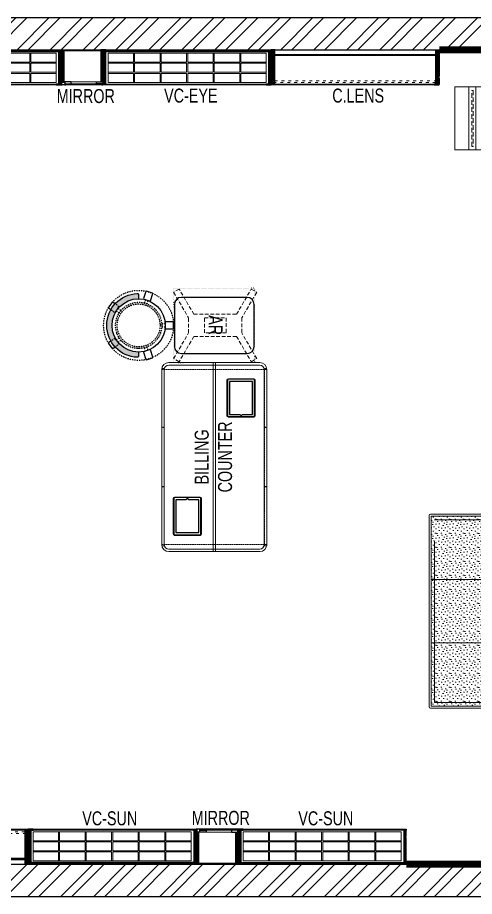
# Model space of a CAD drawing. Header units: feet. Extents: x 3569628 to 3589861, y -5468451 to -5462176.
# Drawn here: x 3580138 to 3583401, y -5468451 to -5462176 of the extents above; entities that cross this region are included whole.
import ezdxf

# ---------------------------------------------------------------- set-up
doc = ezdxf.new("R2010")
doc.units = ezdxf.units.FT
doc.header["$LTSCALE"] = 33
doc.header["$MEASUREMENT"] = 0
for name, pattern in [('ACAD_ISO03W100', [30, 12, -18]), ('D10_DASHED', [0.75, 0.5, -0.25]), ('DASHDOT2', [0.5, 0.25, -0.125, 0, -0.125]), ('DOT', [0.25, 0, -0.25]), ('HIDDEN2', [4.7624999999999975, 3.174999999999998, -1.587499999999999]), ('HIDDENX2', [0.75, 0.5, -0.25])]:
    doc.linetypes.add(name, pattern=pattern)
doc.layers.add('A-WALL', color=1, linetype='Continuous')
for name, color, linetype, lineweight in [('A-WALL HATCH', 251, 'Continuous', 0), ('HATCH', 9, 'Continuous', 9), ('LENS-FURNITURE', 13, 'Continuous', 9), ('LENS-HATCH', 251, 'Continuous', 5), ('LENS-TEXT', 31, 'Continuous', 5), ('LENS_DIMENSION', 193, 'Continuous', 0), ('LENS_TEXT', 31, 'Continuous', 5), ('LK-FF&E FLOOR', 1, 'Continuous', 9), ('LK-FF&E WALL', 1, 'Continuous', 9), ('LK-MIRROR', 133, 'Continuous', 13), ('LN-ELEVATION-1', 81, 'Continuous', 25), ('LN-ELEVATION-2', 103, 'Continuous', 20), ('LN-ELEVATION-3', 125, 'Continuous', 18), ('LN-ELEVATION-4', 145, 'Continuous', 13), ('LN-ELEVATION-5', 167, 'Continuous', 5), ('LN-HATCH', 251, 'Continuous', 0), ('PLANO-TXT', 252, 'Continuous', 5)]:
    doc.layers.add(name, color=color, linetype=linetype, lineweight=lineweight)
doc.styles.add('LK TXT', font='GILC____.TTF', dxfattribs={"height": 100})
pattern_1 = [(45, (7858054.083674966, 3504049.203216764), (-4.490128060534575, 4.490128060534575), [])]

# ---------------------------------------------------------------- blocks, each defined once
blk = doc.blocks.new('A$C97deccbb')
at = {"layer": 'A-WALL HATCH'}
h = blk.add_hatch(dxfattribs=at)
h.set_pattern_fill('ANSI32', color=256, scale=444)
h.set_pattern_definition([(45, (-3489110.858865661, 5472592.803711564), (-117.7332790675601, 117.7332790675601), []), (45, (-3489032.370013081, 5472592.803711564), (-117.7332790675601, 117.7332790675601), [])])
h.paths.add_polyline_path([(10.68998300377279, 6045.385734318756), (-221.018370478414, 230), (-1411.962585773319, 230.0000000009313), (-1411.964231402613, 229.9586982140318), (-3883.927488952875, 229.8729709759355), (-16307.00726120546, 230), (-16316.17138612084, 0), (0, 0), (250.0369340442121, 6275.394034966826), (-16052.1458697468, 6274.828678222373), (-16061.31000733096, 6044.828360273503)])
at = {"layer": 'A-WALL'}
for p, q in [((-19732.88895541522, 6274.701030717231), (250.0369340442121, 6275.394034966826)), ((-16061.31000733096, 6044.828360273503), (10.68998300377279, 6045.385734318756)), ((-16307.00726120546, 230), (-221.018370478414, 230)), ((-19982.8982773833, 9.313226e-10), (0, 0))]:
    blk.add_line(p, q, dxfattribs=at)
blk = doc.blocks.new('JJ SH 1200')
at = {"layer": 'LN-HATCH', "ltscale": 0.5}
h = blk.add_hatch(dxfattribs=at)
h.set_pattern_fill('ANSI31', color=256, scale=2)
h.set_pattern_definition([(45, (4097187.330767878, 1708800.267299229), (-4.490128060534575, 4.490128060534575), [])])
h.paths.add_polyline_path([(792.0591651862488, 220), (792.0591651862488, 30), (786.0591651862486, 30), (786.0591651862486, 20), (792.0591651862488, 20), (792.0591651862488, -24), (767.0591651862488, -24), (767.0591651862488, 220)])
h.paths.add_polyline_path([(-382.9408348137513, 180), (767.0591651862488, 180), (767.0591651862488, 186), (-382.9408348137513, 186)])
h.paths.add_polyline_path([(757.0591651862486, -24), (757.0591651862486, -30), (792.0591651862488, -30), (792.0591651862488, -24)])
h.paths.add_polyline_path([(-407.9408348137512, 220), (-407.9408348137512, 30), (-401.9408348137512, 30), (-401.9408348137512, 20), (-407.9408348137512, 20), (-407.9408348137512, -24), (-382.9408348137513, -24), (-382.9408348137513, 220)])
h.paths.add_polyline_path([(-372.9408348137513, -24), (-372.9408348137513, -30), (-407.9408348137512, -30), (-407.9408348137512, -24)])
at = {"layer": 'LN-ELEVATION-1', "ltscale": 0.5}
for points in [[(-407.9408348137512, 220), (-407.9408348137512, 30), (-401.9408348137512, 30), (-401.9408348137512, 20), (-407.9408348137512, 20), (-407.9408348137512, -24), (-382.9408348137513, -24), (-382.9408348137513, 220)], [(792.0591651862488, 220), (792.0591651862488, 30), (786.0591651862486, 30), (786.0591651862486, 20), (792.0591651862488, 20), (792.0591651862488, -24), (767.0591651862488, -24), (767.0591651862488, 220)], [(-382.9408348137513, 180), (767.0591651862488, 180), (767.0591651862488, 186), (-382.9408348137513, 186)], [(-372.9408348137513, -24), (-372.9408348137513, -30), (-407.9408348137512, -30), (-407.9408348137512, -24)], [(757.0591651862486, -24), (757.0591651862486, -30), (792.0591651862488, -30), (792.0591651862488, -24)]]:
    blk.add_lwpolyline(points, close=True, dxfattribs=at)
at = {"layer": 'LN-ELEVATION-3', "ltscale": 0.5}
for p, q in [((767.0591651862488, 220), (-382.9408348137513, 220)), ((757.0591651862486, -24), (-372.9408348137513, -24)), ((-372.9408348137513, -30), (757.0591651862486, -30))]:
    blk.add_line(p, q, dxfattribs=at)
at = {"layer": 'LN-ELEVATION-4', "linetype": 'ACAD_ISO03W100', "ltscale": 0.05}
blk.add_lwpolyline([(767.0591651862488, 0), (-382.9408348137513, 0), (-382.9408348137513, -12), (767.0591651862488, -12)], close=True, dxfattribs=at)
blk = doc.blocks.new('VC HD 1200')
at = {"layer": 'LN-HATCH', "ltscale": 0.5}
h = blk.add_hatch(dxfattribs=at)
h.set_pattern_fill('ANSI31', color=256, scale=2)
h.set_pattern_definition([(45, (3760859.752907088, 1795248.935917533), (-4.490128060534575, 4.490128060534575), [])])
h.paths.add_polyline_path([(-1200, 250), (-1200, 60), (-1194, 60), (-1194, 50), (-1200, 50), (-1200, 6), (-1182, 6), (-1182, 250)])
h = blk.add_hatch(dxfattribs=at)
h.set_pattern_fill('ANSI31', color=256, scale=2)
h.set_pattern_definition(pattern_1)
h.paths.add_polyline_path([(0, 250), (0, 60), (-6, 60), (-6, 50), (0, 50), (0, 6), (-18, 6), (-18, 250)])
h = blk.add_hatch(dxfattribs=at)
h.set_pattern_fill('ANSI31', color=256, scale=2)
h.set_pattern_definition([(45, (7858047.083674965, 3504049.203216764), (-4.490128060534575, 4.490128060534575), [])])
h.paths.add_polyline_path([(-1165, 6), (-1165, 0), (-1200, 0), (-1200, 6)])
h = blk.add_hatch(dxfattribs=at)
h.set_pattern_fill('ANSI31', color=256, scale=2)
h.set_pattern_definition(pattern_1)
h.paths.add_polyline_path([(-28, 6), (-28, 0), (0, 0), (0, 6)])
at = {"layer": 'LN-ELEVATION-1', "ltscale": 0.5}
for points in [[(-1200, 250), (-1200, 60), (-1194, 60), (-1194, 50), (-1200, 50), (-1200, 6), (-1182, 6), (-1182, 250)], [(-18, 238), (-1182, 238), (-1182, 244), (-18, 244)], [(0, 250), (0, 60), (-6, 60), (-6, 50), (0, 50), (0, 6), (-18, 6), (-18, 250)], [(-1165, 6), (-1165, 0), (-1200, 0), (-1200, 6)], [(-35, 6), (-35, 0), (0, 0), (0, 6)]]:
    blk.add_lwpolyline(points, close=True, dxfattribs=at)
at = {"layer": 'LN-ELEVATION-3', "ltscale": 0.5}
for p, q in [((-1182, 250), (-18, 250)), ((-1165, 6), (-35, 6)), ((-35, 0), (-1165, 0))]:
    blk.add_line(p, q, dxfattribs=at)
for points in [[(-1165.000000000465, 226), (-35, 226), (-35, 18), (-1165.000000000465, 18)], [(-1165.000000000465, 226), (-983.3333333334886, 226), (-983.3333333334886, 162), (-1165.000000000465, 162)], [(-975.3333333334886, 226), (-793.6666666665112, 226), (-793.6666666665112, 162), (-975.3333333334886, 162)], [(-785.6666666665112, 226), (-603.9999999995342, 226), (-603.9999999995342, 162), (-785.6666666665112, 162)], [(-595.9999999995342, 226), (-414.3333333325572, 226), (-414.3333333325572, 162), (-595.9999999995342, 162)], [(-406.3333333325572, 226), (-224.6666666655801, 226), (-224.6666666655801, 162), (-406.3333333325572, 162)], [(-216.6666666655801, 226), (-34.99999999860302, 226), (-34.99999999860302, 162), (-216.6666666655801, 162)], [(-1165.000000000465, 90), (-983.3333333334886, 90), (-983.3333333334886, 154), (-1165.000000000465, 154)], [(-975.3333333334886, 154), (-793.6666666665112, 154), (-793.6666666665112, 90), (-975.3333333334886, 90)], [(-785.6666666665112, 154), (-603.9999999995342, 154), (-603.9999999995342, 90), (-785.6666666665112, 90)], [(-595.9999999995342, 154), (-414.3333333325572, 154), (-414.3333333325572, 90), (-595.9999999995342, 90)], [(-406.3333333325572, 154), (-224.6666666655801, 154), (-224.6666666655801, 90), (-406.3333333325572, 90)], [(-216.6666666655801, 154), (-34.99999999860302, 154), (-34.99999999860302, 90), (-216.6666666655801, 90)], [(-1165.000000000465, 82), (-983.3333333334886, 82), (-983.3333333334886, 18), (-1165.000000000465, 18)], [(-975.3333333334886, 82), (-793.6666666665112, 82), (-793.6666666665112, 18), (-975.3333333334886, 18)], [(-785.6666666665112, 82), (-603.9999999995342, 82), (-603.9999999995342, 18), (-785.6666666665112, 18)], [(-595.9999999995342, 82), (-414.3333333325572, 82), (-414.3333333325572, 18), (-595.9999999995342, 18)], [(-406.3333333325572, 82), (-224.6666666655801, 82), (-224.6666666655801, 18), (-406.3333333325572, 18)], [(-216.6666666655801, 82), (-34.99999999860302, 82), (-34.99999999860302, 18), (-216.6666666655801, 18)]]:
    blk.add_lwpolyline(points, close=True, dxfattribs=at)
blk = doc.blocks.new('MIRROR')
at = {"layer": 'LN-HATCH', "ltscale": 0.5}
h = blk.add_hatch(dxfattribs=at)
h.set_pattern_fill('ANSI31', color=256, scale=2)
h.set_pattern_definition([(45, (4060433.741624544, 1708720.786904081), (-4.490128060534575, 4.490128060534575), [])])
h.paths.add_polyline_path([(212.944788963403, 101.3407590774622), (230.944788963403, 101.3407590774622), (230.944788963403, -127.6592409225377), (212.944788963403, -127.6592409225377)])
h.paths.add_polyline_path([(230.944788963403, 95.34075907746227), (494.9447889634027, 95.34075907746227), (494.9447889634027, 101.3407590774622), (230.944788963403, 101.3407590774622)])
h.paths.add_polyline_path([(512.9447889634027, 101.3407590774622), (494.9447889634027, 101.3407590774622), (494.9447889634027, -127.6592409225377), (512.9447889634027, -127.6592409225377)])
at = {"layer": 'Defpoints'}
blk.add_lwpolyline([(512.9447889634027, 101.3407590774622), (212.944788963403, 101.3407590774622), (212.944788963403, -148.6592409225377), (512.9447889634027, -148.6592409225377)], close=True, dxfattribs=at)
at = {"layer": 'LN-ELEVATION-1'}
for points in [[(212.944788963403, 101.3407590774622), (230.944788963403, 101.3407590774622), (230.944788963403, -127.6592409225377), (212.944788963403, -127.6592409225377)], [(230.944788963403, 95.34075907746227), (494.9447889634027, 95.34075907746227), (494.9447889634027, 101.3407590774622), (230.944788963403, 101.3407590774622)], [(512.9447889634027, 101.3407590774622), (494.9447889634027, 101.3407590774622), (494.9447889634027, -127.6592409225377), (512.9447889634027, -127.6592409225377)], [(259.944788963403, -141.6592409225377), (259.944788963403, -127.6592409225377), (214.944788963403, -127.6592409225377), (214.944788963403, -148.6592409225377), (223.944788963403, -148.6592409225377), (223.944788963403, -147.1592409225377), (216.444788963403, -147.1592409225377), (216.444788963403, -141.6592409225377)], [(442.944788963403, -141.6592409225377), (442.944788963403, -127.6592409225377), (487.9447889634028, -127.6592409225377), (487.9447889634028, -148.6592409225377), (478.9447889634026, -148.6592409225377), (478.9447889634026, -147.1592409225377), (486.4447889634027, -147.1592409225377), (486.4447889634027, -141.6592409225377)], [(504.944788963403, -148.6592409225377), (504.944788963403, -147.1592409225377), (509.444788963403, -147.1592409225377), (509.444788963403, -129.1592409225377), (487.9447889634028, -129.1592409225377), (487.9447889634028, -127.6592409225377), (510.9447889634028, -127.6592409225377), (510.9447889634028, -148.6592409225377)]]:
    blk.add_lwpolyline(points, close=True, dxfattribs=at)
at = {"layer": 'LN-ELEVATION-2', "color": 4, "lineweight": 0}
blk.add_lwpolyline([(216.444788963403, -141.6592409225377), (486.4447889634027, -141.6592409225377), (486.4447889634027, -147.1592409225377), (216.444788963403, -147.1592409225377)], close=True, dxfattribs=at)
at = {"layer": 'LN-ELEVATION-2'}
blk.add_lwpolyline([(259.944788963403, -141.6592409225377), (442.944788963403, -141.6592409225377), (442.944788963403, -127.6592409225377), (259.944788963403, -127.6592409225377)], close=True, dxfattribs=at)
at = {"layer": 'LN-ELEVATION-4', "ltscale": 0.5}
blk.add_line((478.9447889634026, -148.6592409225377), (223.944788963403, -148.6592409225377), dxfattribs=at)
blk = doc.blocks.new('CLENS 1200')
at = {"layer": 'LN-HATCH', "ltscale": 0.5}
h = blk.add_hatch(dxfattribs=at)
h.set_pattern_fill('ANSI31', color=256, scale=2)
h.set_pattern_definition([(45, (4092853.449332266, 1690921.991762591), (-4.490128060534575, 4.490128060534575), [])])
h.paths.add_polyline_path([(0, 250), (0, 60), (6, 60), (6, 50), (0, 50), (0, 6), (25, 6), (25, 250)])
h.paths.add_polyline_path([(1175, 210), (25, 210), (25, 216), (1175, 216)])
h.paths.add_polyline_path([(35, 6), (35, 0), (0, 0), (0, 6)])
h.paths.add_polyline_path([(1200, 250), (1200, 60), (1194, 60), (1194, 50), (1200, 50), (1200, 6), (1175, 6), (1175, 250)])
h.paths.add_polyline_path([(1165, 6), (1165, 0), (1200, 0), (1200, 6)])
at = {"layer": 'LN-ELEVATION-1', "ltscale": 0.5}
for points in [[(0, 250), (0, 60), (6, 60), (6, 50), (0, 50), (0, 6), (25, 6), (25, 250)], [(1175, 210), (25, 210), (25, 216), (1175, 216)], [(1200, 250), (1200, 60), (1194, 60), (1194, 50), (1200, 50), (1200, 6), (1175, 6), (1175, 250)], [(35, 6), (35, 0), (0, 0), (0, 6)], [(1165, 6), (1165, 0), (1200, 0), (1200, 6)]]:
    blk.add_lwpolyline(points, close=True, dxfattribs=at)
at = {"layer": 'LN-ELEVATION-3', "ltscale": 0.5}
for p, q in [((25, 250), (1175, 250)), ((35, 6), (1165, 6)), ((1165, 0), (35, 0))]:
    blk.add_line(p, q, dxfattribs=at)
at = {"layer": 'LN-ELEVATION-4', "linetype": 'ACAD_ISO03W100', "ltscale": 0.05}
blk.add_lwpolyline([(25, 30), (1175, 30), (1175, 18), (25, 18)], close=True, dxfattribs=at)
blk = doc.blocks.new('I-PAD Frame')
at = {"color": 3, "linetype": 'Continuous'}
blk.add_lwpolyline([(357868.7410323084, -232321.1361381283), (358122.7410323085, -232321.1361381283, 0.4142135623713902), (358132.7410323086, -232311.1361381283), (358132.7410323086, -232129.1361381283, 0.4142135623713902), (358122.7410323085, -232119.1361381283), (357868.7410323084, -232119.1361381283, 0.4142135623713902), (357858.7410323085, -232129.1361381283), (357858.7410323085, -232311.1361381283, 0.4142135623713902)], format="xyb", close=True, dxfattribs=at)
at = {"color": 3, "linetype": 'Continuous', "lineweight": 25}
blk.add_lwpolyline([(358113.2410323085, -232229.6755301424), (358113.2410323085, -232302.1361381283), (357878.2410323086, -232302.1361381283), (357878.2410323086, -232138.1361381283), (358113.2410323085, -232138.1361381283), (358113.2410323085, -232210.5967461141, 0.3275382217372251), (358114.6410323081, -232212.5046245168, -0.733799385757267), (358114.6410323086, -232227.7676517396, 0.3275382217372252)], format="xyb", close=True, dxfattribs=at)
blk = doc.blocks.new('Billing Counter-1350')
at = {"color": 5, "linetype": 'HIDDENX2', "ltscale": 0.025}
for p, q in [((-624.9999978118576, -374.9978339364752), (-625.0000002956949, 375)), ((624.9999976539984, -374.9978339364752), (625.0000001378357, 375))]:
    blk.add_line(p, q, dxfattribs=at)
at = {"color": 0, "linetype": 'Continuous'}
for p, q in [((625, 375), (-625, 375)), ((675, -325), (675, 325)), ((-625, -375), (625, -375))]:
    blk.add_line(p, q, dxfattribs=at)
at = {"color": 2, "linetype": 'Continuous'}
blk.add_line((624, -375), (624.9999976539984, -374.9978339364752), dxfattribs=at)
at = {"color": 2, "linetype": 'HIDDENX2', "ltscale": 0.025}
for points in [[(-632.999998427229, 375), (-212.4115580061916, 375), (-212.4115580851212, 358), (-632.9999985061586, 358)], [(210.3333326776046, 375), (-210.2551077436656, 375), (-210.255107664736, 358), (210.3333327565342, 358)], [(212.3333327565342, 375), (632.9217731775716, 375), (632.921773098642, 358), (212.3333326776046, 358)], [(-632.999998427229, -375), (-212.4115580061916, -375), (-212.4115580851212, -358), (-632.9999985061586, -358)], [(210.3333326776046, -375), (-210.2551077436656, -375), (-210.255107664736, -358), (210.3333327563014, -358)], [(212.3333327563014, -375), (632.9217731775716, -375), (632.921773098642, -358), (212.3333326776046, -358)]]:
    blk.add_lwpolyline(points, close=True, dxfattribs=at)
at = {"color": 5, "linetype": 'Continuous'}
for points in [[(-555.9166655030566, 97.25000000000001), (-288.9166655030567, 97.25000000000001), (-288.9166655030567, 286.25), (-555.9166655030566, 286.25)], [(555.9166655030566, -97.25000000000001), (288.9166655030567, -97.25000000000001), (288.9166655030567, -286.25), (555.9166655030566, -286.25)]]:
    blk.add_lwpolyline(points, close=True, dxfattribs=at)
at = {"color": 5, "linetype": 'HIDDENX2', "ltscale": 0.025}
blk.add_lwpolyline([(625, 8.5), (-625, 8.5), (-625, -8.5), (625, -8.5)], close=True, dxfattribs=at)
at = {"color": 0, "linetype": 'Continuous'}
for centre, radius, start, end in [((-625, 325), 50.0000000000291, 90, 180), ((624.9999999997672, 325), 50.00000000005822, 0, 90), ((624.9999999997672, -325), 50.0000000000291, 270, 0)]:
    blk.add_arc(centre, radius, start, end, dxfattribs=at)
at = {"layer": 'LN-ELEVATION-2'}
blk.add_line((-675, 325), (-675, -325), dxfattribs=at)
for points in [[(625, 375), (-625, 375, 0.4142135623725836), (-675, 325), (-675, -325, 0.4142135623725836), (-625, -375), (625, -375, 0.4142135623725837), (675, -325), (675, 325, 0.4142135623725836)], [(625, 357), (-625, 357, 0.4142135623730951), (-657, 325), (-657, -325, 0.4142135623730951), (-625, -357), (625, -357, 0.4142135623730951), (657, -325), (657, 325, 0.4142135623730951)]]:
    blk.add_lwpolyline(points, format="xyb", close=True, dxfattribs=at)
blk.add_lwpolyline([(-675, -8.5), (675, -8.5), (675, 8.5), (-675, 8.5)], close=True, dxfattribs=at)
blk.add_arc((-625, -325), 50.00000000005822, 180, 270, dxfattribs=at)
at = {"color": 2, "linetype": 'Continuous', "xscale": -1, "rotation": 180}
blk.add_blockref('I-PAD Frame', (-358418.1576978308, -232028.3861380983), dxfattribs=at)
at = {"color": 2, "linetype": 'Continuous', "xscale": -1}
blk.add_blockref('I-PAD Frame', (358418.1576978117, 232028.3861381281), dxfattribs=at)
at = {"layer": 'LENS-TEXT', "color": 0, "linetype": 'Continuous', "ltscale": 3, "insert": (0.983410338871181, 5.633732088841497), "char_height": 100, "attachment_point": 5, "style": 'LK TXT'}
blk.add_mtext_dynamic_manual_height_columns('BILLING COUNTER', width=353.0555573365615, gutter_width=0.5, heights=[0], dxfattribs=at)
blk = doc.blocks.new('AR')
at = {"layer": 'LN-ELEVATION-2', "linetype": 'DOT', "lineweight": 25}
blk.add_lwpolyline([(0, 13.41378593863919), (530, 13.41378593863919), (530, 593.4137859386392), (0, 593.4137859386392)], close=True, dxfattribs=at)
at = {"layer": 'LN-ELEVATION-2', "lineweight": 25}
blk.add_lwpolyline([(465, 68.22063546301797), (465, 538.2206354630179, 0.4142135623730951), (415, 588.2206354630177), (115, 588.2206354630177, 0.4142135623730951), (65, 538.2206354630179), (65, 68.22063546301797, 0.4142135623730951), (115, 18.22063546301797), (415, 18.22063546301797, 0.4142135623730951)], format="xyb", close=True, dxfattribs=at)
at = {"layer": 'LN-ELEVATION-4', "linetype": 'HIDDEN2', "ltscale": 0.25}
for points in [[(185.8456009030342, 448.8780772723258), (5.888936847448348, 554.0078910568263), (28.48512306064368, 593.350836840691), (211.0874861851335, 486.6754184374586)], [(344.154399111867, 448.8780772762837), (524.1110631600021, 554.0078910947777), (501.5148769393563, 593.3508368753828), (318.9125138223171, 486.6754184374586)], [(185.8456009030342, 144.472759603057), (185.8456009030342, 448.8780772723258)], [(211.0874861851335, 486.6754184376913), (318.9125138223171, 486.6754184376913)], [(344.154399111867, 448.8780772762837), (344.154399111867, 144.4727595990989)], [(185.8456009030342, 144.472759603057), (5.888936847448348, 39.34294581855647), (28.48512306064368, 3.46917659e-08), (211.0874861851335, 106.6754184379242)], [(344.154399111867, 144.4727595990989), (524.1110631600021, 39.34294578060508), (501.5148769393563, 0), (318.9125138223171, 106.6754184379242)], [(318.9125138223171, 106.6754184376914), (211.0874861851335, 106.6754184376914)]]:
    blk.add_lwpolyline(points, dxfattribs=at)
blk.add_lwpolyline([(210.8456009030342, 373.9866790841333), (319.154399111867, 373.9866790841333), (319.154399111867, 219.3641577917151), (210.8456009030342, 219.3641577917151)], close=True, dxfattribs=at)
blk = doc.blocks.new('DR STOOL')
at = {"layer": 'HATCH'}
h = blk.add_hatch(dxfattribs=at)
h.set_pattern_fill('ANSI36', color=250, angle=-90.00000000000001)
h.set_pattern_definition([(315, (-227.8099174643867, 917.3997257252777), (6.173926083235043, -1.683798022700468), [7.9375, -1.587499999999999, 0, -1.587499999999999])])
edge = h.paths.add_edge_path()
edge.add_line((-190.0000000041909, 4.511094e-10), (-218.6899174675346, 4.511094e-10))
edge.add_arc((-218.6899174670689, 9.120000000388245), 9.119999999940092, 177.6119845363388, 269.9999999996136, ccw=False)
edge.add_arc((-1.8626451e-09, 3.565219e-10), 228.000000002257, 2.3880154632688004, 177.6119845367313, ccw=False)
edge.add_arc((218.6899174633436, 9.120000000497384), 9.120000000051716, -90.00000000034493, 2.3880154629299, ccw=False)
edge.add_line((218.6899174633436, 4.511094e-10), (190, 4.511094e-10))
edge.add_arc((-1.8626451e-09, 4.511094e-10), 190.000000001979, -1.27e-14, 180)
at = {"layer": 'LN-ELEVATION-1', "color": 1, "ltscale": 100}
for p, q in [((-165.2704676063731, 189.0243927398114), (-165.9069543029182, 185.0820035930228)), ((-128.6221585394814, 215.4841044476634), (-165.2704676063731, 189.0243927398114)), ((-124.7228340068832, 214.8545704018979), (-128.6221585394814, 215.4841044476634)), ((-112.6981821293011, 198.1996966340157), (-124.7228340068832, 214.8545704018979)), ((124.7553772013634, 214.9803744515593), (112.5488144652918, 198.2845540212292)), ((128.7014972954057, 215.5933048763618), (124.7553772013634, 214.9803744515593)), ((128.7014972954057, 215.5933048763618), (124.7553772013634, 214.9803744515593)), ((165.1911288509145, 188.915192311113), (128.7014972954057, 215.5933048763618)), ((165.1911288509145, 188.915192311113), (128.7014972954057, 215.5933048763618)), ((165.7973639420234, 185.0121775862135), (165.1911288509145, 188.915192311113)), ((165.7973639420234, 185.0121775862135), (165.1911288509145, 188.915192311113)), ((-165.9069543029182, 185.0820035930228), (-153.8003208162263, 168.3135803133482)), ((153.6734594982117, 168.4294150282658), (165.7973639420234, 185.0121775862135)), ((-242.9550312487409, -52.24013893969095), (-244.7482102331705, -55.75945052818861)), ((-244.7482102331705, -55.75945052818861), (-230.7800458371639, -98.74904560100549)), ((-191.2928382232785, -35.45407700946089), (-242.9550312487409, -52.24013893969095)), ((-187.9259491492994, -37.1695928365807), (-191.2928382232785, -35.45407700946089)), ((-184.1424400564283, -48.81403796559607), (-187.9259491492994, -37.1695928365807)), ((188.0651108901948, -36.96233201187715), (184.0504167033359, -49.19388854173303)), ((191.3981811110861, -35.27656588272658), (188.0651108901948, -36.96233201187715)), ((243.0100176925771, -52.21682526778022), (191.3981811110861, -35.27656588272658)), ((230.715890809428, -98.7280946081737), (244.8123673382215, -55.78040257930116)), ((244.8123673382215, -55.78040257930116), (243.0100176925771, -52.21682526778022)), ((-230.7800458371639, -98.74904560100549), (-227.2218665438704, -100.5620286722478)), ((-227.2218665438704, -100.5620286722478), (-175.5596735184081, -83.7759667420105)), ((-173.8639617776498, -80.4479453730819), (-177.8421125086024, -68.2044548037811)), ((-175.5596735184081, -83.7759667420105), (-173.8639617776498, -80.4479453730819)), ((177.6922140880488, -68.56540505095472), (173.8739495249465, -80.1985000452405)), ((173.8739495249465, -80.1985000452405), (175.5794035866856, -83.5704969359358)), ((175.5794035866856, -83.5704969359358), (227.1912401677109, -100.5107563209894)), ((227.1912401677109, -100.5107563209894), (230.715890809428, -98.7280946081737)), ((-22.72193054761737, -190.2142363802995), (-25.39390889601782, -192.886214728569)), ((-25.39390889601782, -192.886214728569), (-25.39390889601782, -247.2070584567482)), ((-25.39390889601782, -247.2070584567482), (-22.60096735274419, -250)), ((-10.47823652112856, -190.2142363802995), (-22.72193054761737, -190.2142363802995)), ((-22.60096735274419, -250), (22.60096735274419, -250)), ((22.78362171910703, -190.2142363802995), (9.910054048988968, -190.2142363802995)), ((22.60096735274419, -250), (25.42475448176265, -247.1762128710543)), ((25.42475448176265, -192.8553691428751), (22.78362171910703, -190.2142363802995)), ((25.42475448176265, -247.1762128710543), (25.42475448176265, -192.8553691428751))]:
    blk.add_line(p, q, dxfattribs=at)
at = {"layer": 'LN-ELEVATION-1', "linetype": 'DASHDOT2'}
for p, q in [((-92.92521573789418, 170.8129362839827), (-112.6981821293011, 198.1996966340157)), ((112.5488144652918, 198.2845540212292), (92.69529851106927, 171.1294289919315)), ((-153.8003208162263, 168.3135803133482), (-134.1093360339291, 141.0403694751003)), ((-134.1093360339291, 141.0403694751003), (-130.4219571123831, 140.4450534014686)), ((-130.4219571123831, 140.4450534014686), (-119.9844727469608, 147.9808124662595)), ((-119.9844727469608, 147.9808124662595), (-105.3687285655178, 126.9741353208374)), ((-103.4542870586738, 159.9154408004979), (-93.52748446213081, 167.0824927485227)), ((-88.15393704269081, 139.4771787207864), (-103.4542870586738, 159.9154408004979)), ((-93.52748446213081, 167.0824927485227), (-92.92521573789418, 170.8129362839827)), ((103.6608748426661, 159.8406005539291), (88.19885099539533, 139.4487815762331)), ((92.69529851106927, 171.1294289919315), (93.26858203159645, 167.4385604566923)), ((93.26858203159645, 167.4385604566923), (103.6608748426661, 159.8406005539291)), ((105.4096150295809, 126.94019481352), (120.1194891873747, 147.8074627162714)), ((120.1194891873747, 147.8074627162714), (130.0033113472163, 140.5812532722048)), ((130.0033113472163, 140.5812532722048), (133.7372852512635, 141.1612321265929)), ((133.7372852512635, 141.1612321265929), (153.6734594982117, 168.4294150282658)), ((-159.954806596972, -40.49024384317454), (-184.1424400564283, -48.81403796559607)), ((-177.8421125086024, -68.2044548037811), (-153.4148110738024, -60.73628028803068)), ((153.3006618716754, -61.02382378749462), (177.6922140880488, -68.56540505095472)), ((184.0504167033359, -49.19388854173303), (159.8786162491887, -40.79004861696012)), ((-10.92024635523557, -164.6382343793375), (-10.47823652112856, -190.2142363802995)), ((9.910054048988968, -190.2142363802995), (10.35584833659231, -164.674698740353))]:
    blk.add_line(p, q, dxfattribs=at)
at = {"layer": 'LN-ELEVATION-1', "color": 1, "ltscale": 100}
blk.add_lwpolyline([(-190.0000000023283, 0), (-218.6899174656719, 0, -0.4264743413925903), (-227.8019973598421, 9.5, -0.959166304662544), (227.8019973593764, 9.5, -0.4264743413925903), (218.6899174647406, 0), (190.0000000013969, 0)], format="xyb", dxfattribs=at)
at = {"layer": 'LN-ELEVATION-1', "linetype": 'DASHDOT2'}
for radius in [250, 165, 153]:
    blk.add_circle((0, 0), radius, dxfattribs=at)
at = {"layer": 'LN-ELEVATION-1', "color": 1, "ltscale": 100}
blk.add_circle((0, 0), 190, dxfattribs=at)
blk = doc.blocks.new('BLUE ZERO')
at = {"layer": 'LENS-FURNITURE', "ltscale": 0.5}
for points in [[(86206.6987006863, 120883.4167564928), (86206.6987006863, 120433.4167564928), (85906.69870068633, 120433.4167564928), (85906.69870068633, 120883.4167564928)], [(86106.6987006863, 120883.4167564928), (86106.6987006863, 120433.4167564928), (86056.69870068633, 120433.4167564928), (86056.69870068633, 120883.4167564928)]]:
    blk.add_lwpolyline(points, close=True, dxfattribs=at)
at = {"layer": 'LENS-FURNITURE', "linetype": 'D10_DASHED', "ltscale": 2}
blk.add_lwpolyline([(86085.69870068633, 120858.4167564928), (86085.69870068633, 120458.4167564928), (86077.6987006863, 120458.4167564928), (86077.6987006863, 120858.4167564928)], close=True, dxfattribs=at)
blk = doc.blocks.new('3 seater Bench 1385')
at = {"layer": 'LENS-HATCH', "lineweight": 0}
h = blk.add_hatch(dxfattribs=at)
h.set_pattern_fill('STIP1', color=177, scale=100, angle=269.9999999999999, pattern_type=2)
h.set_pattern_definition([(270, (6617025.245374651, -170439.1063060568), (100, -1.516e-13), [0, -100]), (270, (6617009.245374652, -170451.1063060568), (100, -1.516e-13), [0, -100]), (270, (6616985.245374652, -170446.1063060568), (100, -1.516e-13), [0, -100]), (270, (6616962.245374652, -170481.1063060568), (100, -1.516e-13), [0, -100]), (270, (6616998.245374652, -170478.1063060568), (100, -1.516e-13), [0, -100]), (270, (6617022.245374652, -170505.1063060568), (100, -1.516e-13), [0, -100]), (270, (6617029.245374651, -170470.1063060568), (100, -1.516e-13), [0, -100]), (270, (6616988.245374651, -170512.1063060568), (100, -1.516e-13), [0, -100]), (270, (6616956.245374652, -170507.1063060568), (100, -1.516e-13), [0, -100]), (270, (6616941.245374651, -170433.1063060568), (100, -1.516e-13), [0, -100]), (270, (6616961.245374652, -170451.1063060568), (100, -1.516e-13), [0, -100]), (270, (6616942.245374652, -170465.1063060568), (100, -1.516e-13), [0, -100]), (270, (6617006.245374652, -170526.1063060568), (100, -1.516e-13), [0, -100]), (270, (6616981.245374652, -170494.1063060568), (100, -1.516e-13), [0, -100]), (270, (6617014.245374652, -170486.1063060568), (100, -1.516e-13), [0, -100]), (270, (6617005.245374651, -170503.1063060568), (100, -1.516e-13), [0, -100]), (270, (6616978.245374651, -170467.1063060568), (100, -1.516e-13), [0, -100]), (270, (6617032.245374652, -170495.1063060568), (100, -1.516e-13), [0, -100]), (270, (6616973.245374651, -170526.1063060568), (100, -1.516e-13), [0, -100]), (270, (6616943.245374651, -170523.1063060568), (100, -1.516e-13), [0, -100])])
h.paths.add_polyline_path([(677.5000000004657, 227.5), (225.8333333334885, 227.5), (225.8333333334885, -227.5), (677.5000000004657, -227.5)])
h.paths.add_polyline_path([(-225.8333333334885, 227.5), (225.8333333334885, 227.5), (225.8333333334885, -227.5), (-225.8333333334885, -227.5)])
h.paths.add_polyline_path([(-677.5000000004657, 227.5), (-225.8333333334885, 227.5), (-225.8333333334885, -227.5), (-677.5000000004657, -227.5)])
at = {"layer": 'LN-ELEVATION-2', "ltscale": 0.5}
for points in [[(-677.5000000004657, 227.5), (-225.8333333334885, 227.5), (-225.8333333334885, -227.5), (-677.5000000004657, -227.5)], [(-225.8333333334885, 227.5), (225.8333333334885, 227.5), (225.8333333334885, -227.5), (-225.8333333334885, -227.5)], [(677.5000000004657, 227.5), (225.8333333334885, 227.5), (225.8333333334885, -227.5), (677.5000000004657, -227.5)]]:
    blk.add_lwpolyline(points, close=True, dxfattribs=at)
at = {"layer": 'LN-ELEVATION-5', "ltscale": 0.5}
blk.add_lwpolyline([(682.4999999995343, 242.5), (-682.5000000004655, 242.5, 0.4142135623730951), (-692.5000000004655, 232.5), (-692.5000000004655, -232.5, 0.4142135623730951), (-682.5000000004655, -242.5), (682.4999999995343, -242.5, 0.4142135623730951), (692.4999999995343, -232.5), (692.4999999995343, 232.5, 0.4142135623730951)], format="xyb", close=True, dxfattribs=at)
blk.add_lwpolyline([(677.4999999995343, 227.5), (-677.5000000004657, 227.5), (-677.5000000004657, -227.5), (677.4999999995343, -227.5)], close=True, dxfattribs=at)
at = {"layer": 'LN-ELEVATION-5', "linetype": 'HIDDEN2', "ltscale": 11}
blk.add_lwpolyline([(-652.5000000004657, 202.5), (652.5000000004657, 202.5), (652.5000000004657, -202.5), (-652.5000000004657, -202.5)], close=True, dxfattribs=at)

msp = doc.modelspace()

# ---------------------------------------------------------------- linework, layer by layer
at = {"layer": 'LK-MIRROR', "linetype": 'ACAD_ISO03W100', "ltscale": 0.05, "const_width": 50}
for points in [[(3583149.640109183, -5462405.847311393), (3583562.054475875, -5462405.833008938)], [(3582913.956962176, -5468221.022900381), (3583562.256145606, -5468221.022900381)]]:
    msp.add_lwpolyline(points, dxfattribs=at)

# ---------------------------------------------------------------- block references
at = {"layer": 'LENS_DIMENSION'}
msp.add_blockref('A$C97deccbb', (3589610.950116514, -5468451.022900381), dxfattribs=at)
at = {"layer": 'LK-FF&E FLOOR'}
for name, p, rotation in [('BLUE ZERO', (3669468.954846292, -5342237.319806888), 180), ('AR', (3581846.211622687, -5464638.647832705), 89.99999999999999), ('DR STOOL', (3581002.797836748, -5464373.647832705), 89.99999999999999), ('Billing Counter-1350', (3581542.797836748, -5465313.647832706), 90), ('3 seater Bench 1385', (3583319.756145606, -5466414.283904803), 89.99999999999999)]:
    msp.add_blockref(name, p, dxfattribs=dict(at, rotation=rotation))
at = {"layer": 'LK-FF&E WALL', "xscale": -1}
for name, p in [('VC HD 1200', (3579249.640109183, -5462656.194540108)), ('MIRROR', (3580962.584898147, -5462507.535299184)), ('VC HD 1200', (3580749.640109183, -5462656.194540108))]:
    msp.add_blockref(name, p, dxfattribs=at)
at = {"layer": 'LK-FF&E WALL'}
msp.add_blockref('CLENS 1200', (3581949.640109183, -5462656.194540108), dxfattribs=at)
for name, p, rotation in [('JJ SH 1200', (3579806.01612736, -5468001.022900372), 180.0000000005988), ('MIRROR', (3581926.901751139, -5468119.682141309), 180), ('VC HD 1200', (3581713.956962176, -5467971.022900386), 180)]:
    msp.add_blockref(name, p, dxfattribs=dict(at, rotation=rotation))
at = {"layer": 'LK-FF&E WALL', "xscale": -1, "rotation": 180}
msp.add_blockref('VC HD 1200', (3581413.956962176, -5467971.022900386), dxfattribs=at)

# ---------------------------------------------------------------- texts
at = {"layer": 'LENS-TEXT', "color": 0, "linetype": 'Continuous', "ltscale": 3, "insert": (3581552.282280806, -5464371.990795798), "char_height": 100, "attachment_point": 5, "rotation": 270, "style": 'LK TXT'}
msp.add_mtext_dynamic_manual_height_columns('AR', width=237.4408088319178, gutter_width=12.5, heights=[0], dxfattribs=at)
at = {"layer": 'LENS_TEXT', "linetype": 'Continuous', "ltscale": 3, "char_height": 100, "width": 324.4738372093023, "attachment_point": 5, "style": 'LK TXT'}
for insert in [(3580625.196126907, -5462736.557573655, -23744.04052932372), (3581589.512979899, -5467890.659866839, -23744.04052932372)]:
    msp.add_mtext('{\\C7;MIRROR}', dxfattribs=dict(at, insert=insert))
at = {"layer": 'PLANO-TXT', "linetype": 'Continuous', "ltscale": 3, "char_height": 100, "width": 149.546511627907, "attachment_point": 5, "style": 'LK TXT'}
for s, insert in [('VC-EYE', (3581375.524705489, -5462733.263319734, -23744.04052932372)), ('C.LENS', (3582571.196261219, -5462733.263319734, -23744.04052932372)), ('VC-SUN', (3580796.30445008, -5467893.954120761, -23744.04052932372)), ('VC-SUN', (3582339.841558482, -5467893.954120761, -23744.04052932372))]:
    msp.add_mtext(s, dxfattribs=dict(at, insert=insert))

doc.saveas('drawing.dxf')
